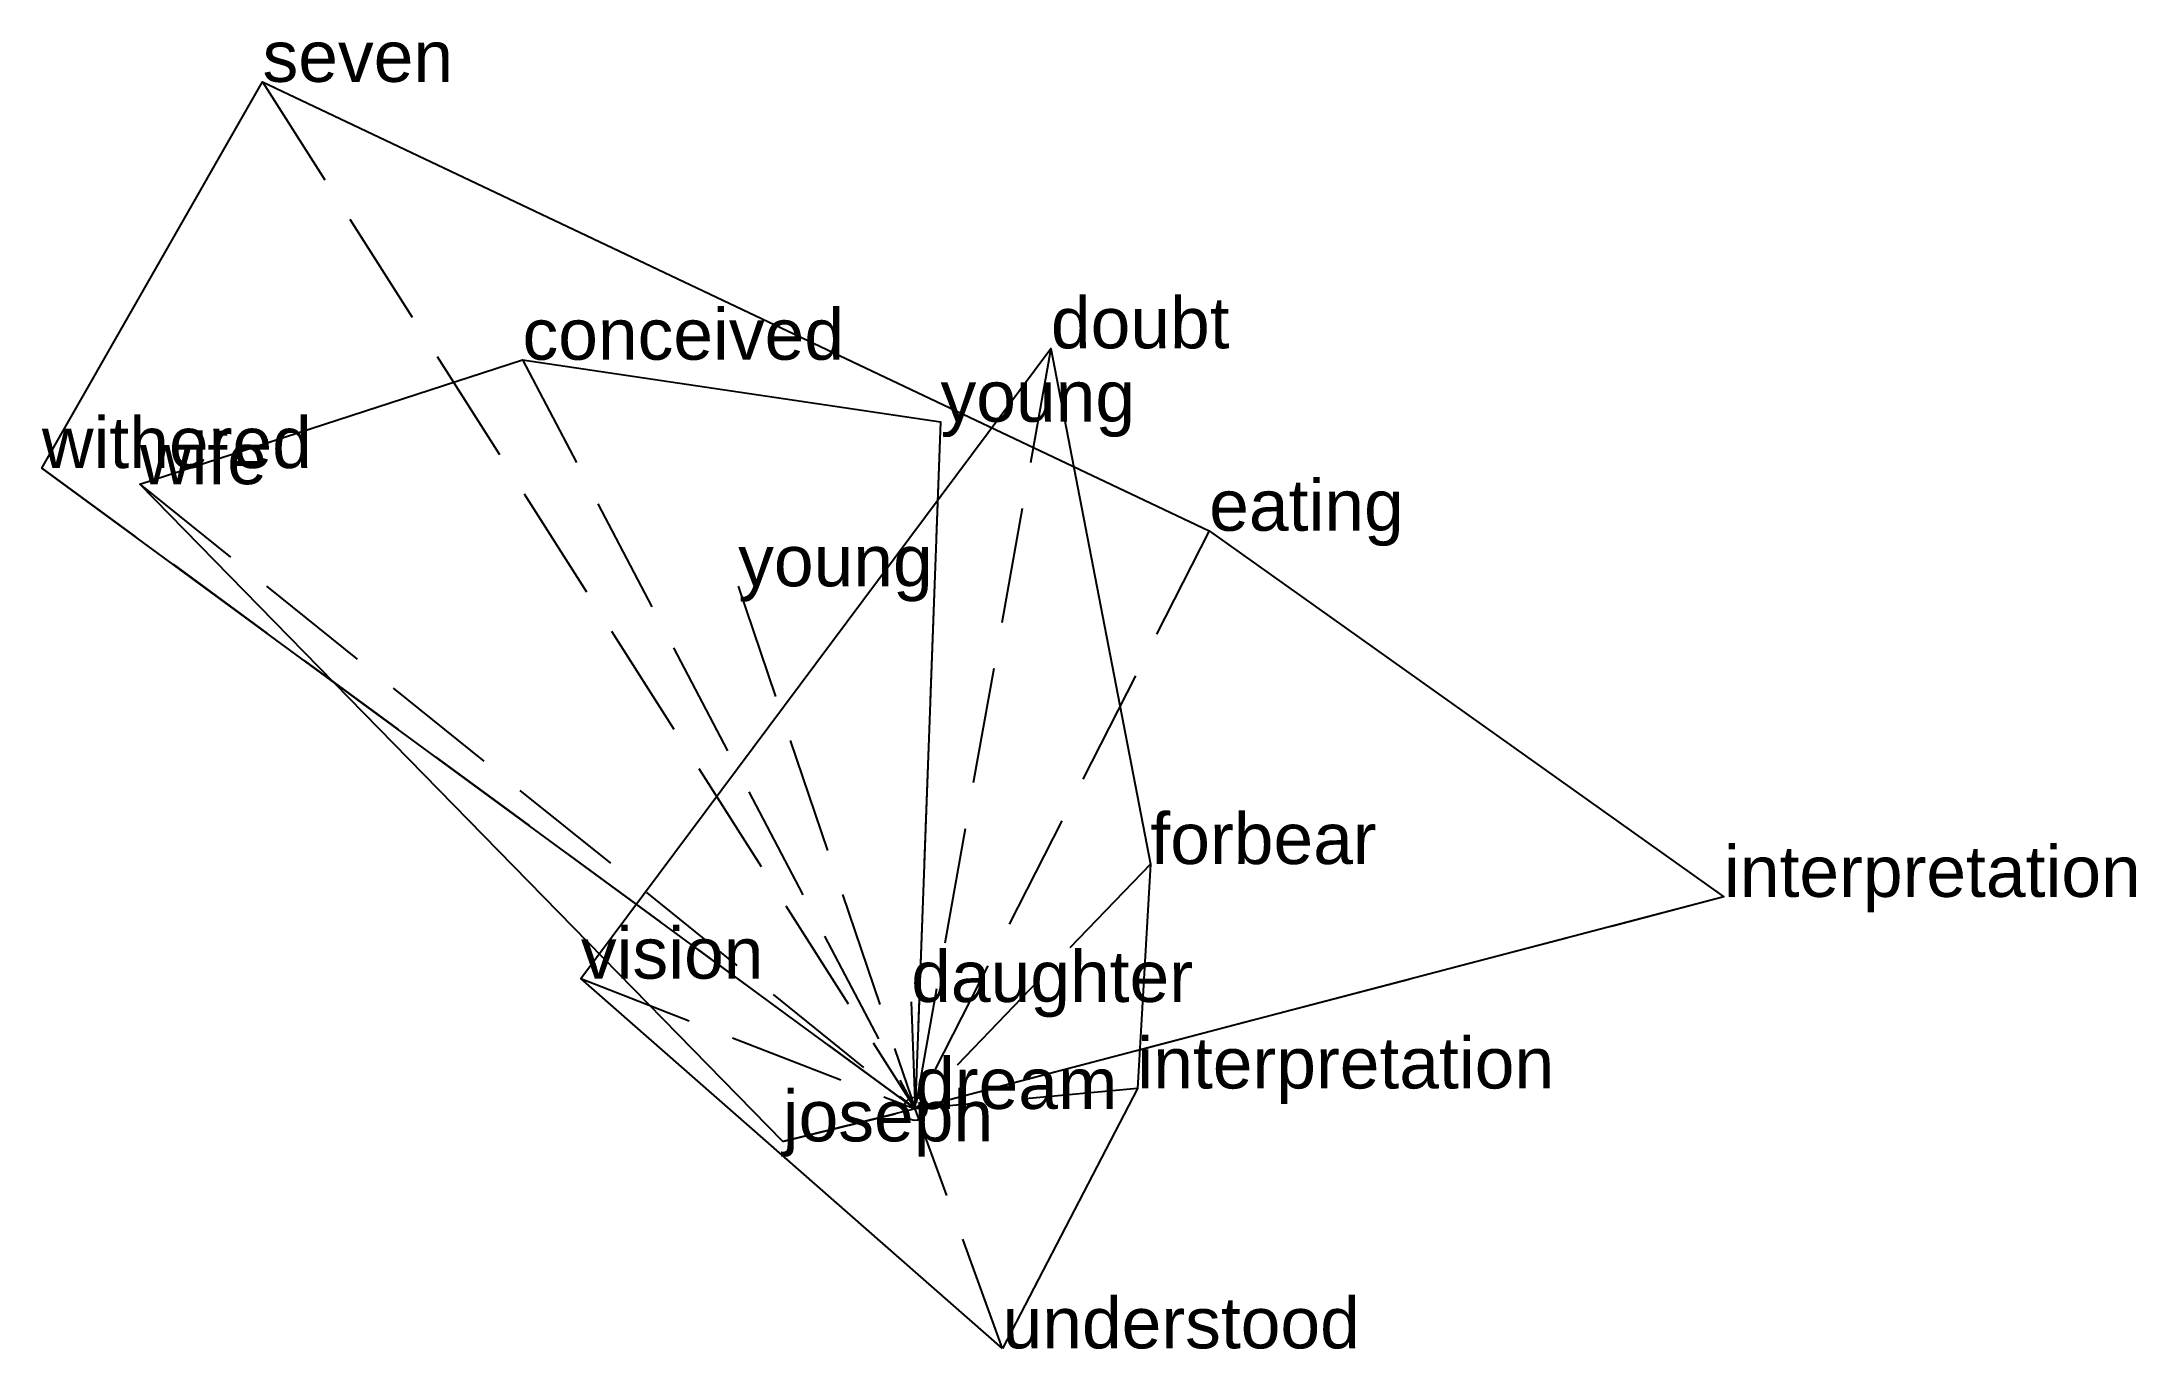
# Model space of a CAD drawing. Extents: x -1.88 to 2.63, y -0.52 to 2.3.
import ezdxf

# ---------------------------------------------------------------- set-up
doc = ezdxf.new("R2010")
doc.units = 0
doc.linetypes.add('DASHED2', pattern=[0.3, 0.25, -0.05])
for name, color, linetype in [('TEXT_nt', 1, 'CONTINUOUS'), ('TEXT_ot', 1, 'CONTINUOUS'), ('TEXT_q', 1, 'CONTINUOUS')]:
    doc.layers.add(name, color=color, linetype=linetype)
doc.styles.get("Standard").update_dxf_attribs({"font": 'arial.ttf'})

# ---------------------------------------------------------------- blocks, each defined once
blk = doc.blocks.new('ot-dream')
at = {"layer": 'LINES_ot', "linetype": 'DASHED2'}
for p in [(0.2923, 1.6365), (0.5064, 0.5269), (-0.7191, 0.2803), (0.4783, 0.044), (0, 0), (0.1882, -0.5152)]:
    blk.add_line(p, (0, 0), dxfattribs=at)
at = {"layer": 'ORIGIN_ot'}
blk.add_circle((0, 0), 0.025, dxfattribs=at)
at = {"layer": 'TEXT_ot'}
for s, p in [('doubt', (0.2923, 1.6365)), ('forbear', (0.5064, 0.5269)), ('vision', (-0.7191, 0.2803)), ('interpretation', (0.4783, 0.044)), ('dream', (0, 0)), ('understood', (0.1882, -0.5152))]:
    blk.add_text(s, height=0.11, dxfattribs=at).set_placement(p)
blk = doc.blocks.new('nt-dream')
at = {"layer": 'LINES_nt', "linetype": 'DASHED2'}
for p in [(-0.8448, 1.612), (0.0548, 1.4786), (-1.668, 1.3442), (-0.0085, 0.2301), (-0.2848, -0.0698), (0, 0)]:
    blk.add_line(p, (0, 0), dxfattribs=at)
at = {"layer": 'ORIGIN_nt'}
blk.add_circle((0, 0), 0.025, dxfattribs=at)
at = {"layer": 'TEXT_nt'}
for s, p in [('conceived', (-0.8448, 1.612)), ('young', (0.0548, 1.4786)), ('wife', (-1.668, 1.3442)), ('daughter', (-0.0085, 0.2301)), ('dream', (0, 0)), ('joseph', (-0.2848, -0.0698))]:
    blk.add_text(s, height=0.11, dxfattribs=at).set_placement(p)
blk = doc.blocks.new('q-dream')
at = {"layer": 'LINES_q', "linetype": 'DASHED2'}
for p in [(-1.4041, 2.2098), (-1.8788, 1.3789), (0.6329, 1.244), (-0.3807, 1.1245), (1.7406, 0.4562), (0, 0)]:
    blk.add_line(p, (0, 0), dxfattribs=at)
at = {"layer": 'ORIGIN_q'}
blk.add_circle((0, 0), 0.025, dxfattribs=at)
at = {"layer": 'TEXT_q'}
for s, p in [('seven', (-1.4041, 2.2098)), ('withered', (-1.8788, 1.3789)), ('eating', (0.6329, 1.244)), ('young', (-0.3807, 1.1245)), ('interpretation', (1.7406, 0.4562)), ('dream', (0, 0))]:
    blk.add_text(s, height=0.11, dxfattribs=at).set_placement(p)

msp = doc.modelspace()

# ---------------------------------------------------------------- linework, layer by layer
at = {"layer": 'OUTLINE_nt', "linetype": 'CONTINUOUS'}
msp.add_polyline3d([(-0.2848, -0.0698, 0), (-1.668, 1.3442, 0), (-0.8448, 1.612, 0), (0.0548, 1.4786, 0), (0, 0, 0), (-0.2848, -0.0698, 0)], close=True, dxfattribs=at)
at = {"layer": 'OUTLINE_ot', "linetype": 'CONTINUOUS'}
msp.add_polyline3d([(0.1882, -0.5152, 0), (-0.7191, 0.2803, 0), (0.2923, 1.6365, 0), (0.5064, 0.5269, 0), (0.4783, 0.044, 0), (0.1882, -0.5152, 0)], close=True, dxfattribs=at)
at = {"layer": 'OUTLINE_q', "linetype": 'CONTINUOUS'}
msp.add_polyline3d([(0, 0, 0), (-1.8788, 1.3789, 0), (-1.4041, 2.2098, 0), (0.6329, 1.244, 0), (1.7406, 0.4562, 0), (0, 0, 0)], close=True, dxfattribs=at)

# ---------------------------------------------------------------- block references
for name in ['q-dream', 'nt-dream', 'ot-dream']:
    msp.add_blockref(name, (0, 0))

doc.saveas('drawing.dxf')
